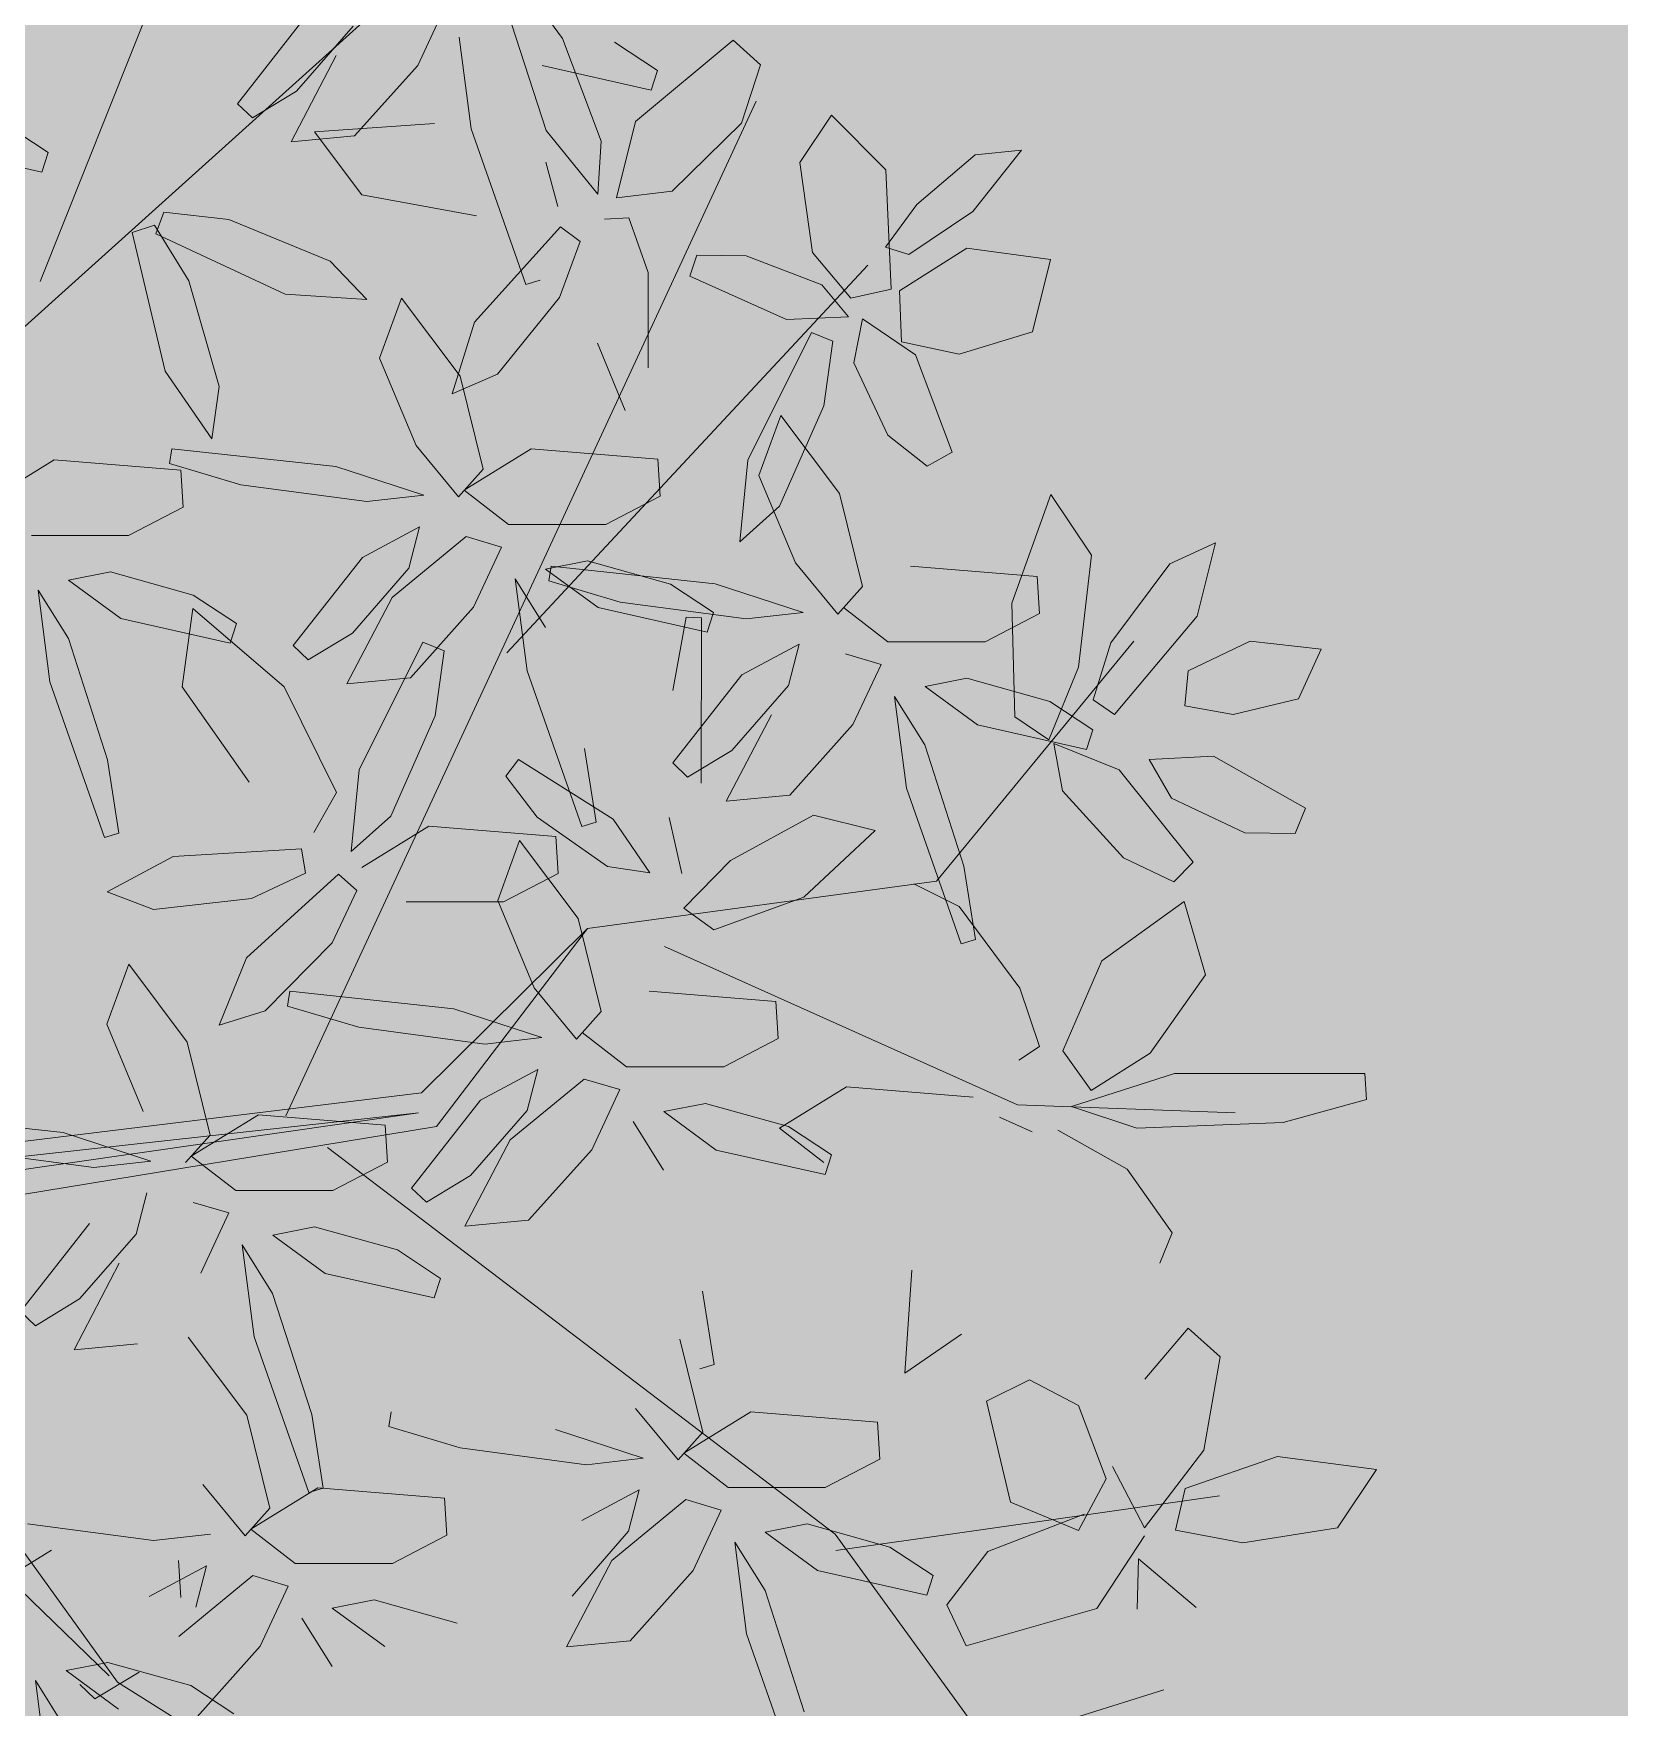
# Model space of a CAD drawing. Header units: inches. Extents: x 218980 to 233865, y 587194 to 599270.
# Drawn here: x 219135.825 to 219140.528, y 587364.848 to 587369.812 of the extents above; entities that cross this region are included whole.
import ezdxf

# ---------------------------------------------------------------- set-up
doc = ezdxf.new("R2010")
doc.units = ezdxf.units.IN
doc.header["$MEASUREMENT"] = 0
doc.linetypes.add('01', pattern=[0])
doc.layers.get('0').update_dxf_attribs({"lineweight": 0})
doc.layers.add('Open Space Within Settlement Passive', color=7, linetype='01', lineweight=0, true_color=0xcbe279)
doc.layers.add('Proposed Urban Design', color=250, linetype='Continuous', lineweight=0)

# ---------------------------------------------------------------- blocks, each defined once
blk = doc.blocks.new('tree2')
at = {"color": 44}
for p, q in [((325198.4207, 3048395.6779), (325198.9797, 3048397.0774)), ((325197.5754, 3048394.8242), (325199.687, 3048396.7258)), ((325199.1493, 3048393.2041), (325200.5444, 3048396.2131)), ((325199.8049, 3048394.5767), (325200.8758, 3048395.7266)), ((325201.0785, 3048393.8998), (325201.6643, 3048394.6112)), ((325200.044, 3048393.7599), (325201.0785, 3048393.8998)), ((325199.5519, 3048393.2718), (325200.044, 3048393.7599)), ((325199.5967, 3048393.1727), (325200.044, 3048393.7599)), ((325200.2725, 3048393.7058), (325201.3189, 3048393.2363)), ((325197.6286, 3048393.0376), (325199.5519, 3048393.2718)), ((325197.5858, 3048392.9323), (325199.5429, 3048393.2131)), ((325199.5429, 3048393.2131), (325197.6089, 3048392.9998)), ((325197.6873, 3048392.8592), (325199.5967, 3048393.1727)), ((325199.2727, 3048393.1101), (325200.7782, 3048391.9633)), ((325197.6873, 3048392.8592), (325198.6503, 3048391.525)), ((325197.4447, 3048392.6847), (325198.6256, 3048391.5438)), ((325200.7804, 3048391.9149), (325201.9184, 3048392.0776)), ((325200.7782, 3048391.9633), (325201.5399, 3048390.9151)), ((325198.6503, 3048391.525), (325199.7052, 3048390.8618)), ((325199.7052, 3048390.8618), (325201.7527, 3048391.5018))]:
    blk.add_line(p, q, dxfattribs=at)
at = {"color": 62}
for p, q in [((325199.9214, 3048396.1261), (325199.7909, 3048396.5285)), ((325199.8547, 3048396.5551), (325199.97, 3048396.3989)), ((325199.6637, 3048396.4027), (325199.6989, 3048396.1308)), ((325199.97, 3048396.3989), (325200.0842, 3048396.0944)), ((325200.2518, 3048396.3036), (325200.1238, 3048396.3879)), ((325200.1861, 3048396.1528), (325200.4757, 3048396.3939)), ((325200.4757, 3048396.3939), (325200.5575, 3048396.3205)), ((325199.9093, 3048396.318), (325200.2331, 3048396.2454)), ((325200.5575, 3048396.3205), (325200.501, 3048396.1471)), ((325200.2331, 3048396.2454), (325200.2518, 3048396.3036)), ((325200.6737, 3048396.0304), (325200.7679, 3048396.1707)), ((325200.7679, 3048396.1707), (325200.9286, 3048396.0086)), ((325199.6989, 3048396.1308), (325199.8611, 3048395.6688)), ((325200.0748, 3048395.9373), (325199.9214, 3048396.1261)), ((325200.13, 3048395.9259), (325200.1861, 3048396.1528)), ((325200.501, 3048396.1471), (325200.2952, 3048395.9455)), ((325200.0842, 3048396.0944), (325200.0748, 3048395.9373)), ((325201.1868, 3048395.8855), (325201.3311, 3048396.067)), ((325201.3311, 3048396.067), (325201.1936, 3048396.054)), ((325199.9559, 3048395.9004), (325199.9208, 3048396.0315)), ((325200.7113, 3048395.7635), (325200.6737, 3048396.0304)), ((325201.1936, 3048396.054), (325201.0207, 3048395.9059)), ((325200.9286, 3048396.0086), (325200.9441, 3048395.6551)), ((325199.3744, 3048395.9347), (325199.7145, 3048395.8724)), ((325200.2952, 3048395.9455), (325200.13, 3048395.9259)), ((325200.094, 3048395.863), (325200.1671, 3048395.8663)), ((325200.1671, 3048395.8663), (325200.2235, 3048395.7046)), ((325201.0207, 3048395.9059), (325200.9276, 3048395.7793)), ((325200.9966, 3048395.7577), (325201.1868, 3048395.8855)), ((325199.7087, 3048395.5569), (325199.9638, 3048395.8397)), ((325199.9638, 3048395.8397), (325200.0226, 3048395.7961)), ((325200.0226, 3048395.7961), (325199.961, 3048395.6307)), ((325200.9276, 3048395.7793), (325200.9966, 3048395.7577)), ((325200.9692, 3048395.6498), (325201.1684, 3048395.7771)), ((325201.1684, 3048395.7771), (325201.4167, 3048395.7433)), ((325199.2812, 3048395.7381), (325199.3899, 3048395.6243)), ((325200.3478, 3048395.6938), (325200.3682, 3048395.7557)), ((325200.3682, 3048395.7557), (325200.5143, 3048395.7537)), ((325200.5143, 3048395.7537), (325200.7393, 3048395.6681)), ((325200.8248, 3048395.6289), (325200.7113, 3048395.7635)), ((325201.4167, 3048395.7433), (325201.3641, 3048395.5291)), ((325199.8611, 3048395.6688), (325199.9039, 3048395.6817)), ((325200.2235, 3048395.7046), (325200.2237, 3048395.4216)), ((325200.634, 3048395.5655), (325200.3478, 3048395.6938)), ((325200.7393, 3048395.6681), (325200.8182, 3048395.5735)), ((325199.3899, 3048395.6243), (325199.1472, 3048395.6405)), ((325199.4927, 3048395.6285), (325199.4277, 3048395.4506)), ((325199.6664, 3048395.397), (325199.4927, 3048395.6285)), ((325199.961, 3048395.6307), (325199.7769, 3048395.4034)), ((325200.9441, 3048395.6551), (325200.8248, 3048395.6289)), ((325200.9753, 3048395.4989), (325200.9692, 3048395.6498)), ((325200.8182, 3048395.5735), (325200.634, 3048395.5655)), ((325199.6424, 3048395.3449), (325199.7087, 3048395.5569)), ((325200.519, 3048395.1483), (325200.7079, 3048395.5269)), ((325200.7079, 3048395.5269), (325200.7719, 3048395.5012)), ((325200.8343, 3048395.4363), (325200.86, 3048395.5673)), ((325200.86, 3048395.5673), (325201.0162, 3048395.46)), ((325201.3641, 3048395.5291), (325201.1464, 3048395.4626)), ((325200.156, 3048395.2956), (325200.074, 3048395.495)), ((325200.7719, 3048395.5012), (325200.7448, 3048395.309)), ((325201.1464, 3048395.4626), (325200.9753, 3048395.4989)), ((325199.4277, 3048395.4506), (325199.5358, 3048395.1918)), ((325200.9349, 3048395.2227), (325200.8343, 3048395.4363)), ((325201.0162, 3048395.46), (325201.1258, 3048395.1714)), ((325199.7769, 3048395.4034), (325199.6424, 3048395.3449)), ((325199.7348, 3048395.1216), (325199.6664, 3048395.397)), ((325200.6176, 3048395.2806), (325200.5526, 3048395.1027)), ((325200.7448, 3048395.309), (325200.6129, 3048395.0116)), ((325200.7914, 3048395.0491), (325200.6176, 3048395.2806)), ((325201.0509, 3048395.1304), (325200.9349, 3048395.2227)), ((325199.298, 3048395.1297), (325198.8112, 3048395.1821)), ((325199.5358, 3048395.1918), (325199.6615, 3048395.0399)), ((325199.6784, 3048395.0594), (325199.8773, 3048395.182)), ((325199.8773, 3048395.182), (325200.253, 3048395.151)), ((325201.1258, 3048395.1714), (325201.0509, 3048395.1304)), ((325198.8044, 3048395.1379), (325199.0159, 3048395.075)), ((325199.5586, 3048395.0445), (325199.298, 3048395.1297)), ((325199.6615, 3048395.0399), (325199.7348, 3048395.1216)), ((325200.253, 3048395.151), (325200.2599, 3048395.0414)), ((325200.4962, 3048394.9062), (325200.519, 3048395.1483)), ((325198.8381, 3048395.1183), (325198.845, 3048395.0087)), ((325199.0159, 3048395.075), (325199.3898, 3048395.0252)), ((325200.5526, 3048395.1027), (325200.6608, 3048394.8438)), ((325199.3898, 3048395.0252), (325199.5586, 3048395.0445)), ((325199.81, 3048394.9576), (325199.6784, 3048395.0594)), ((325200.2599, 3048395.0414), (325200.0981, 3048394.9572)), ((325201.3023, 3048394.724), (325201.4178, 3048395.0463)), ((325201.4178, 3048395.0463), (325201.5384, 3048394.866)), ((325198.845, 3048395.0087), (325198.6833, 3048394.9245)), ((325200.6129, 3048395.0116), (325200.4962, 3048394.9062)), ((325199.5463, 3048394.9502), (325199.3765, 3048394.8592)), ((325199.5147, 3048394.8277), (325199.5463, 3048394.9502)), ((325200.0981, 3048394.9572), (325199.81, 3048394.9576)), ((325199.6842, 3048394.9216), (325199.4649, 3048394.7414)), ((325199.7894, 3048394.8906), (325199.6842, 3048394.9216)), ((325199.7064, 3048394.7118), (325199.7894, 3048394.8906)), ((325201.771, 3048394.8411), (325201.9064, 3048394.9026)), ((325201.9064, 3048394.9026), (325201.8522, 3048394.6858)), ((325199.3765, 3048394.8592), (325199.1717, 3048394.5982)), ((325199.3473, 3048394.6355), (325199.5147, 3048394.8277)), ((325200.0441, 3048394.8493), (325199.92, 3048394.8252)), ((325199.92, 3048394.8252), (325200.0752, 3048394.711)), ((325199.9361, 3048394.8341), (325199.9293, 3048394.79)), ((325200.4229, 3048394.7817), (325199.9361, 3048394.8341)), ((325200.2897, 3048394.7809), (325200.0441, 3048394.8493)), ((325201.0023, 3048394.834), (325201.3779, 3048394.8031)), ((325201.5384, 3048394.866), (325201.5002, 3048394.5348)), ((325201.5958, 3048394.6068), (325201.771, 3048394.8411)), ((325198.5051, 3048394.7925), (325198.6603, 3048394.6783)), ((325198.8748, 3048394.7482), (325198.6292, 3048394.8166)), ((325199.8296, 3048394.7958), (325199.8648, 3048394.5238)), ((325199.9196, 3048394.6516), (325199.8296, 3048394.7958)), ((325199.9293, 3048394.79), (325200.1408, 3048394.7271)), ((325200.4177, 3048394.6966), (325200.2897, 3048394.7809)), ((325200.6836, 3048394.6965), (325200.4229, 3048394.7817)), ((325201.3779, 3048394.8031), (325201.3848, 3048394.6934)), ((325199.0028, 3048394.6639), (325198.8748, 3048394.7482)), ((325199.4649, 3048394.7414), (325199.3307, 3048394.485)), ((325200.1408, 3048394.7271), (325200.5147, 3048394.6773)), ((325198.6603, 3048394.6783), (325198.9841, 3048394.6057)), ((325198.8736, 3048394.7081), (325198.8422, 3048394.4764)), ((325199.1445, 3048394.476), (325198.8736, 3048394.7081)), ((325199.5193, 3048394.5028), (325199.7064, 3048394.7118)), ((325200.0752, 3048394.711), (325200.3989, 3048394.6384)), ((325200.3371, 3048394.6824), (325200.2969, 3048394.4654)), ((325200.3817, 3048394.6803), (325200.3371, 3048394.6824)), ((325200.3989, 3048394.6384), (325200.4177, 3048394.6966)), ((325200.5147, 3048394.6773), (325200.6836, 3048394.6965)), ((325201.3848, 3048394.6934), (325201.2231, 3048394.6093)), ((325201.8522, 3048394.6858), (325201.6071, 3048394.394)), ((325198.9841, 3048394.6057), (325199.0028, 3048394.6639)), ((325199.2161, 3048394.5562), (325199.3473, 3048394.6355)), ((325199.1717, 3048394.5982), (325199.2161, 3048394.5562)), ((325199.3665, 3048394.2297), (325199.5554, 3048394.6082)), ((325199.5554, 3048394.6082), (325199.6195, 3048394.5825)), ((325199.6195, 3048394.5825), (325199.5924, 3048394.3903)), ((325201.5433, 3048394.4375), (325201.5958, 3048394.6068)), ((325201.825, 3048394.5236), (325202.009, 3048394.6113)), ((325202.009, 3048394.6113), (325202.2192, 3048394.5877)), ((325202.2192, 3048394.5877), (325202.1525, 3048394.44)), ((325198.4499, 3048394.4911), (325198.6121, 3048394.0291)), ((325198.8422, 3048394.4764), (325199.0411, 3048394.1937)), ((325199.2998, 3048394.1626), (325199.1445, 3048394.476)), ((325199.3307, 3048394.485), (325199.5193, 3048394.5028)), ((325199.8648, 3048394.5238), (325200.0269, 3048394.0618)), ((325200.5014, 3048394.5113), (325200.2966, 3048394.2502)), ((325201.8152, 3048394.4195), (325201.825, 3048394.5236)), ((325201.6071, 3048394.394), (325201.5433, 3048394.4375)), ((325202.1525, 3048394.44), (325201.9587, 3048394.3943)), ((325199.5924, 3048394.3903), (325199.4605, 3048394.093)), ((325201.9587, 3048394.3943), (325201.8152, 3048394.4195)), ((325200.0697, 3048394.0747), (325200.0355, 3048394.2927)), ((325199.3437, 3048393.9875), (325199.3665, 3048394.2297)), ((325199.8391, 3048394.2602), (325199.8021, 3048394.2116)), ((325200.1203, 3048394.0841), (325199.8391, 3048394.2602)), ((325200.2966, 3048394.2502), (325200.341, 3048394.2083)), ((325201.7096, 3048394.2606), (325201.8999, 3048394.2709)), ((325201.8999, 3048394.2709), (325202.1733, 3048394.116)), ((325199.8021, 3048394.2116), (325199.8947, 3048394.0895)), ((325199.233, 3048394.0445), (325199.2998, 3048394.1626)), ((325199.4605, 3048394.093), (325199.3437, 3048393.9875)), ((325199.8947, 3048394.0895), (325200.1036, 3048393.9433)), ((325202.1733, 3048394.116), (325202.1427, 3048394.0407)), ((325198.6121, 3048394.0291), (325198.6548, 3048394.042)), ((325199.3751, 3048393.9407), (325199.574, 3048394.0633)), ((325199.574, 3048394.0633), (325199.9497, 3048394.0323)), ((325199.9497, 3048394.0323), (325199.9566, 3048393.9227)), ((325200.0269, 3048394.0618), (325200.0697, 3048394.0747)), ((325202.1427, 3048394.0407), (325201.993, 3048394.0426)), ((325198.8159, 3048393.9726), (325199.1961, 3048393.9956)), ((325199.1961, 3048393.9956), (325199.2074, 3048393.9233)), ((325199.8428, 3048394.02), (325199.7778, 3048393.8421)), ((325200.0165, 3048393.7886), (325199.8428, 3048394.02)), ((325198.6201, 3048393.8678), (325198.8159, 3048393.9726)), ((325199.0332, 3048393.6725), (325199.3054, 3048393.921)), ((325199.2074, 3048393.9233), (325199.0477, 3048393.8485)), ((325199.3054, 3048393.921), (325199.3598, 3048393.8721)), ((325199.9566, 3048393.9227), (325199.7948, 3048393.8385)), ((325198.757, 3048393.8153), (325198.6201, 3048393.8678)), ((325199.0477, 3048393.8485), (325198.757, 3048393.8153)), ((325199.3598, 3048393.8721), (325199.2867, 3048393.7173)), ((325199.7948, 3048393.8385), (325199.5067, 3048393.8389)), ((325199.2867, 3048393.7173), (325199.0885, 3048393.5153)), ((325198.6835, 3048393.6538), (325198.6185, 3048393.4759)), ((325198.8572, 3048393.4223), (325198.6835, 3048393.6538)), ((325198.9519, 3048393.4727), (325199.0332, 3048393.6725)), ((325199.1612, 3048393.5736), (325199.1544, 3048393.5294)), ((325199.6481, 3048393.5212), (325199.1612, 3048393.5736)), ((325199.0885, 3048393.5153), (325198.9519, 3048393.4727)), ((325199.1544, 3048393.5294), (325199.366, 3048393.4666)), ((325198.6185, 3048393.4759), (325198.7266, 3048393.2171)), ((325199.366, 3048393.4666), (325199.7399, 3048393.4167)), ((325198.9256, 3048393.1469), (325198.8572, 3048393.4223)), ((325198.4888, 3048393.155), (325198.0019, 3048393.2074)), ((325198.8691, 3048393.0847), (325199.0681, 3048393.2073)), ((325199.0681, 3048393.2073), (325199.4438, 3048393.1763)), ((325198.7494, 3048393.0698), (325198.4888, 3048393.155)), ((325198.8523, 3048393.0652), (325198.9256, 3048393.1469)), ((325199.4438, 3048393.1763), (325199.4507, 3048393.0667)), ((325198.2067, 3048393.1003), (325198.5806, 3048393.0505)), ((325198.5806, 3048393.0505), (325198.7494, 3048393.0698)), ((325199.0008, 3048392.9829), (325198.8691, 3048393.0847)), ((325199.4507, 3048393.0667), (325199.2889, 3048392.9825)), ((325198.7055, 3048392.8531), (325198.7371, 3048392.9755)), ((325198.9802, 3048392.9159), (325198.875, 3048392.9469)), ((325199.2889, 3048392.9825), (325199.0008, 3048392.9829)), ((325198.8972, 3048392.7371), (325198.9802, 3048392.9159)), ((325199.2349, 3048392.8746), (325199.1107, 3048392.8505)), ((325199.0204, 3048392.8211), (325199.0556, 3048392.5491)), ((325199.1104, 3048392.6769), (325199.0204, 3048392.8211))]:
    blk.add_line(p, q, dxfattribs=at)
at = {"color": 60}
for p, q in [((325199.2106, 3048396.4662), (325199.0058, 3048396.2051)), ((325199.5405, 3048396.3188), (325199.6236, 3048396.4976)), ((325199.1814, 3048396.2424), (325199.3488, 3048396.4347)), ((325199.2991, 3048396.3483), (325199.1649, 3048396.0919)), ((325199.3534, 3048396.1098), (325199.5405, 3048396.3188)), ((325199.0502, 3048396.1632), (325199.1814, 3048396.2424)), ((325199.0058, 3048396.2051), (325199.0502, 3048396.1632)), ((325198.445, 3048396.0604), (325198.317, 3048396.1448)), ((325199.5904, 3048396.1463), (325199.2345, 3048396.1221)), ((325199.2345, 3048396.1221), (325199.3744, 3048395.9347)), ((325198.1025, 3048396.0749), (325198.4262, 3048396.0023)), ((325199.1649, 3048396.0919), (325199.3534, 3048396.1098)), ((325198.4262, 3048396.0023), (325198.445, 3048396.0604)), ((325198.7636, 3048395.8188), (325198.7875, 3048395.8836)), ((325198.7875, 3048395.8836), (325198.9804, 3048395.8618)), ((325198.6942, 3048395.8233), (325198.7599, 3048395.8446)), ((325198.7919, 3048395.4117), (325198.6942, 3048395.8233)), ((325198.7599, 3048395.8446), (325198.8622, 3048395.6797)), ((325199.1472, 3048395.6405), (325198.7636, 3048395.8188)), ((325198.9804, 3048395.8618), (325199.2812, 3048395.7381)), ((325198.8622, 3048395.6797), (325198.9516, 3048395.3669)), ((325198.9296, 3048395.2112), (325198.7919, 3048395.4117)), ((325198.9516, 3048395.3669), (325198.9296, 3048395.2112)), ((325198.8112, 3048395.1821), (325198.8044, 3048395.1379)), ((325198.2635, 3048395.0267), (325198.4625, 3048395.1492)), ((325198.4625, 3048395.1492), (325198.8381, 3048395.1183)), ((325198.6833, 3048394.9245), (325198.3951, 3048394.9249)), ((325198.6292, 3048394.8166), (325198.5051, 3048394.7925)), ((325198.4147, 3048394.763), (325198.4499, 3048394.4911)), ((325198.5047, 3048394.6189), (325198.4147, 3048394.763)), ((325198.6206, 3048394.26), (325198.5047, 3048394.6189)), ((325198.6548, 3048394.042), (325198.6206, 3048394.26))]:
    blk.add_line(p, q, dxfattribs=at)
at = {"color": 64}
for p, q in [((325200.8597, 3048394.7736), (325200.7914, 3048395.0491)), ((325200.6608, 3048394.8438), (325200.7865, 3048394.6919)), ((325200.7865, 3048394.6919), (325200.8597, 3048394.7736)), ((325201.3108, 3048394.3874), (325201.3023, 3048394.724)), ((325200.381, 3048394.1906), (325200.3817, 3048394.6803)), ((325200.935, 3048394.6097), (325200.8033, 3048394.7115)), ((325200.6713, 3048394.6023), (325200.5014, 3048394.5113)), ((325200.6396, 3048394.4798), (325200.6713, 3048394.6023)), ((325201.2231, 3048394.6093), (325200.935, 3048394.6097)), ((325200.9144, 3048394.5427), (325200.8091, 3048394.5737)), ((325200.8313, 3048394.3639), (325200.9144, 3048394.5427)), ((325201.5002, 3048394.5348), (325201.412, 3048394.3193)), ((325200.4722, 3048394.2875), (325200.6396, 3048394.4798)), ((325201.169, 3048394.5014), (325201.0449, 3048394.4773)), ((325201.0449, 3048394.4773), (325201.2001, 3048394.3631)), ((325201.4146, 3048394.433), (325201.169, 3048394.5014)), ((325200.9545, 3048394.4478), (325200.9897, 3048394.1759)), ((325201.0445, 3048394.3037), (325200.9545, 3048394.4478)), ((325201.5426, 3048394.3486), (325201.4146, 3048394.433)), ((325200.5899, 3048394.3934), (325200.4557, 3048394.137)), ((325201.412, 3048394.3193), (325201.3108, 3048394.3874)), ((325200.6442, 3048394.1549), (325200.8313, 3048394.3639)), ((325201.2001, 3048394.3631), (325201.5239, 3048394.2905)), ((325201.5239, 3048394.2905), (325201.5426, 3048394.3486)), ((325200.341, 3048394.2083), (325200.4722, 3048394.2875)), ((325201.1604, 3048393.9447), (325201.0445, 3048394.3037)), ((325201.4267, 3048394.308), (325201.6209, 3048394.23)), ((325201.4524, 3048394.1679), (325201.4267, 3048394.308)), ((325201.6209, 3048394.23), (325201.8401, 3048393.9559)), ((325201.7757, 3048394.1458), (325201.7096, 3048394.2606)), ((325200.4557, 3048394.137), (325200.6442, 3048394.1549)), ((325200.9897, 3048394.1759), (325201.1519, 3048393.7139)), ((325201.6337, 3048393.969), (325201.4524, 3048394.1679)), ((325201.993, 3048394.0426), (325201.7757, 3048394.1458)), ((325200.2287, 3048393.9248), (325200.1203, 3048394.0841)), ((325200.2867, 3048394.0883), (325200.3237, 3048393.9225)), ((325200.7138, 3048394.0955), (325200.4678, 3048393.9607)), ((325200.8975, 3048394.0496), (325200.7138, 3048394.0955)), ((325200.6857, 3048393.8524), (325200.8975, 3048394.0496)), ((325200.1036, 3048393.9433), (325200.2287, 3048393.9248)), ((325200.4678, 3048393.9607), (325200.33, 3048393.8197)), ((325201.1947, 3048393.7267), (325201.1604, 3048393.9447)), ((325201.7828, 3048393.8982), (325201.6337, 3048393.969)), ((325201.8401, 3048393.9559), (325201.7828, 3048393.8982)), ((325201.1462, 3048393.8243), (325201.012, 3048393.8915)), ((325199.7778, 3048393.8421), (325199.8859, 3048393.5833)), ((325200.4189, 3048393.7554), (325200.6857, 3048393.8524)), ((325201.569, 3048393.6634), (325201.8134, 3048393.8392)), ((325201.8134, 3048393.8392), (325201.8766, 3048393.6217)), ((325200.0849, 3048393.5131), (325200.0165, 3048393.7886)), ((325200.33, 3048393.8197), (325200.4189, 3048393.7554)), ((325201.3262, 3048393.582), (325201.1462, 3048393.8243)), ((325201.1519, 3048393.7139), (325201.1947, 3048393.7267)), ((325201.4531, 3048393.3967), (325201.569, 3048393.6634)), ((325199.8859, 3048393.5833), (325200.0116, 3048393.4314)), ((325201.8766, 3048393.6217), (325201.7122, 3048393.3893)), ((325200.2274, 3048393.5735), (325200.603, 3048393.5425)), ((325200.603, 3048393.5425), (325200.6099, 3048393.4329)), ((325201.384, 3048393.4099), (325201.3262, 3048393.582)), ((325199.9087, 3048393.436), (325199.6481, 3048393.5212)), ((325200.0116, 3048393.4314), (325200.0849, 3048393.5131)), ((325199.7399, 3048393.4167), (325199.9087, 3048393.436)), ((325200.1601, 3048393.3491), (325200.0284, 3048393.4509)), ((325200.6099, 3048393.4329), (325200.4482, 3048393.3488)), ((325201.3235, 3048393.3687), (325201.384, 3048393.4099)), ((325201.5371, 3048393.2788), (325201.4531, 3048393.3967)), ((325201.7122, 3048393.3893), (325201.5371, 3048393.2788)), ((325199.8964, 3048393.3417), (325199.7265, 3048393.2508)), ((325199.8648, 3048393.2193), (325199.8964, 3048393.3417)), ((325200.4482, 3048393.3488), (325200.1601, 3048393.3491)), ((325200.0342, 3048393.3131), (325199.815, 3048393.1329)), ((325200.1395, 3048393.2821), (325200.0342, 3048393.3131)), ((325200.6134, 3048393.1672), (325200.8124, 3048393.2897)), ((325200.8124, 3048393.2897), (325201.188, 3048393.2588)), ((325201.4795, 3048393.2314), (325201.7847, 3048393.3297)), ((325201.7847, 3048393.3297), (325202.3489, 3048393.3298)), ((325202.3489, 3048393.3298), (325202.3541, 3048393.2527)), ((325199.7265, 3048393.2508), (325199.5217, 3048392.9897)), ((325200.0565, 3048393.1033), (325200.1395, 3048393.2821)), ((325200.3942, 3048393.2409), (325200.27, 3048393.2167)), ((325200.6398, 3048393.1725), (325200.3942, 3048393.2409)), ((325201.3189, 3048393.2363), (325201.9641, 3048393.2128)), ((325202.3541, 3048393.2527), (325202.1067, 3048393.1838)), ((325199.6974, 3048393.027), (325199.8648, 3048393.2193)), ((325200.2697, 3048393.0431), (325200.1796, 3048393.1873)), ((325200.27, 3048393.2167), (325200.4252, 3048393.1025)), ((325201.2658, 3048393.1995), (325201.3623, 3048393.1564)), ((325201.6729, 3048393.1672), (325201.4795, 3048393.2314)), ((325200.7451, 3048393.0654), (325200.6134, 3048393.1672)), ((325200.7677, 3048393.0881), (325200.6398, 3048393.1725)), ((325201.6447, 3048393.0459), (325201.4384, 3048393.1617)), ((325202.1067, 3048393.1838), (325201.6729, 3048393.1672)), ((325199.815, 3048393.1329), (325199.6808, 3048392.8765)), ((325199.8693, 3048392.8944), (325200.0565, 3048393.1033)), ((325200.4252, 3048393.1025), (325200.749, 3048393.03)), ((325200.749, 3048393.03), (325200.7677, 3048393.0881)), ((325201.7778, 3048392.8571), (325201.6447, 3048393.0459)), ((325199.5217, 3048392.9897), (325199.5662, 3048392.9478)), ((325199.5662, 3048392.9478), (325199.6974, 3048393.027)), ((325199.6808, 3048392.8765), (325199.8693, 3048392.8944)), ((325198.5673, 3048392.8845), (325198.3625, 3048392.6235)), ((325198.5381, 3048392.6608), (325198.7055, 3048392.8531)), ((325199.1107, 3048392.8505), (325199.2659, 3048392.7363)), ((325199.4805, 3048392.8063), (325199.2349, 3048392.8746)), ((325201.7414, 3048392.7668), (325201.7778, 3048392.8571)), ((325199.6085, 3048392.7219), (325199.4805, 3048392.8063)), ((325198.6557, 3048392.7667), (325198.5215, 3048392.5103)), ((325199.2659, 3048392.7363), (325199.5897, 3048392.6638)), ((325199.5897, 3048392.6638), (325199.6085, 3048392.7219)), ((325198.4069, 3048392.5816), (325198.5381, 3048392.6608)), ((325199.2263, 3048392.318), (325199.1104, 3048392.6769)), ((325198.3625, 3048392.6235), (325198.4069, 3048392.5816)), ((325199.0339, 3048392.3161), (325198.8601, 3048392.5476)), ((325199.0556, 3048392.5491), (325199.2177, 3048392.0871)), ((325201.6967, 3048392.4235), (325201.8255, 3048392.5739)), ((325201.8255, 3048392.5739), (325201.9198, 3048392.4893)), ((325198.5215, 3048392.5103), (325198.71, 3048392.5281)), ((325201.9198, 3048392.4893), (325201.8715, 3048392.2123)), ((325201.3543, 3048392.4214), (325201.4999, 3048392.3447)), ((325199.1022, 3048392.0407), (325199.0339, 3048392.3161)), ((325199.2605, 3048392.1), (325199.2263, 3048392.318)), ((325199.4622, 3048392.3264), (325199.4554, 3048392.2823)), ((325199.4554, 3048392.2823), (325199.6669, 3048392.2194)), ((325199.6669, 3048392.2194), (325200.0408, 3048392.1695)), ((325201.8166, 3048392.0991), (325202.0897, 3048392.194)), ((325202.0897, 3048392.194), (325202.3841, 3048392.1549)), ((325202.3841, 3048392.1549), (325202.2685, 3048391.9819)), ((325198.9033, 3048392.1108), (325199.029, 3048391.959)), ((325199.0458, 3048391.9785), (325199.2448, 3048392.101)), ((325199.2177, 3048392.0871), (325199.2605, 3048392.1)), ((325199.2448, 3048392.101), (325199.6204, 3048392.0701)), ((325199.6204, 3048392.0701), (325199.6273, 3048391.9605)), ((325198.3833, 3048391.9941), (325198.7572, 3048391.9443)), ((325199.029, 3048391.959), (325199.1022, 3048392.0407)), ((325198.7572, 3048391.9443), (325198.9261, 3048391.9635)), ((325199.1775, 3048391.8767), (325199.0458, 3048391.9785)), ((325199.6273, 3048391.9605), (325199.4656, 3048391.8763)), ((325202.2685, 3048391.9819), (325201.9874, 3048391.9375)), ((325198.2562, 3048391.7934), (325198.4551, 3048391.9159)), ((325198.9138, 3048391.8693), (325198.7439, 3048391.7783)), ((325198.8308, 3048391.885), (325198.8377, 3048391.7754)), ((325198.8822, 3048391.7468), (325198.9138, 3048391.8693)), ((325199.4656, 3048391.8763), (325199.1775, 3048391.8767)), ((325199.0516, 3048391.8407), (325198.8324, 3048391.6604)), ((325199.1569, 3048391.8097), (325199.0516, 3048391.8407)), ((325199.0739, 3048391.6309), (325199.1569, 3048391.8097)), ((325199.4115, 3048391.7684), (325199.2874, 3048391.7443)), ((325199.6571, 3048391.7), (325199.4115, 3048391.7684)), ((325199.287, 3048391.5707), (325199.197, 3048391.7148)), ((325199.2874, 3048391.7443), (325199.4426, 3048391.6301)), ((325198.8867, 3048391.4219), (325199.0739, 3048391.6309)), ((325198.6219, 3048391.5833), (325198.4978, 3048391.5592)), ((325198.4978, 3048391.5592), (325198.653, 3048391.445)), ((325198.5835, 3048391.4753), (325198.7148, 3048391.5545)), ((325198.8675, 3048391.5149), (325198.6219, 3048391.5833)), ((325198.4074, 3048391.5297), (325198.4426, 3048391.2578)), ((325198.4974, 3048391.3856), (325198.4074, 3048391.5297)), ((325198.5391, 3048391.5172), (325198.5835, 3048391.4753)), ((325198.9955, 3048391.4306), (325198.8675, 3048391.5149))]:
    blk.add_line(p, q, dxfattribs=at)
at = {"color": 66}
for p, q in [((325200.9852, 3048392.4409), (325201.006, 3048392.7464)), ((325200.4198, 3048392.4662), (325200.3855, 3048392.6842)), ((325200.3858, 3048392.2659), (325200.3174, 3048392.5414)), ((325201.1528, 3048392.5568), (325200.9852, 3048392.4409)), ((325200.377, 3048392.4533), (325200.4198, 3048392.4662)), ((325201.227, 3048392.3575), (325201.3543, 3048392.4214)), ((325201.2984, 3048392.0581), (325201.227, 3048392.3575)), ((325201.4999, 3048392.3447), (325201.5822, 3048392.1276)), ((325200.1868, 3048392.3361), (325200.3125, 3048392.1842)), ((325200.3294, 3048392.2037), (325200.5283, 3048392.3263)), ((325200.5283, 3048392.3263), (325200.904, 3048392.2954)), ((325200.904, 3048392.2954), (325200.9109, 3048392.1857)), ((325200.2096, 3048392.1888), (325199.949, 3048392.274)), ((325200.3125, 3048392.1842), (325200.3858, 3048392.2659)), ((325200.461, 3048392.102), (325200.3294, 3048392.2037)), ((325201.8715, 3048392.2123), (325201.6959, 3048391.9827)), ((325200.0408, 3048392.1695), (325200.2096, 3048392.1888)), ((325200.9109, 3048392.1857), (325200.7492, 3048392.1016)), ((325201.6959, 3048391.9827), (325201.6004, 3048392.1644)), ((325200.1973, 3048392.0946), (325200.0275, 3048392.0036)), ((325200.1657, 3048391.9721), (325200.1973, 3048392.0946)), ((325200.7492, 3048392.1016), (325200.461, 3048392.102)), ((325201.5822, 3048392.1276), (325201.5, 3048391.9739)), ((325201.7877, 3048391.9752), (325201.8166, 3048392.0991)), ((325200.3352, 3048392.0659), (325200.1159, 3048391.8857)), ((325200.4404, 3048392.035), (325200.3352, 3048392.0659)), ((325201.5, 3048391.9739), (325201.2984, 3048392.0581)), ((325200.3574, 3048391.8561), (325200.4404, 3048392.035)), ((325201.231, 3048391.9116), (325201.5173, 3048392.0229)), ((325199.9983, 3048391.7798), (325200.1657, 3048391.9721)), ((325200.6951, 3048391.9937), (325200.571, 3048391.9695)), ((325200.571, 3048391.9695), (325200.7262, 3048391.8554)), ((325200.9407, 3048391.9253), (325200.6951, 3048391.9937)), ((325201.6953, 3048391.9589), (325201.5545, 3048391.7433)), ((325201.9874, 3048391.9375), (325201.7877, 3048391.9752)), ((325200.4806, 3048391.9401), (325200.5158, 3048391.6682)), ((325200.5706, 3048391.796), (325200.4806, 3048391.9401)), ((325201.0687, 3048391.8409), (325200.9407, 3048391.9253)), ((325201.1095, 3048391.7539), (325201.231, 3048391.9116)), ((325200.1159, 3048391.8857), (325199.9817, 3048391.6293)), ((325200.1703, 3048391.6472), (325200.3574, 3048391.8561)), ((325200.7262, 3048391.8554), (325201.0499, 3048391.7828)), ((325201.6739, 3048391.7412), (325201.6778, 3048391.8899)), ((325201.6778, 3048391.8899), (325201.849, 3048391.7463)), ((325200.6865, 3048391.437), (325200.5706, 3048391.796)), ((325201.0499, 3048391.7828), (325201.0687, 3048391.8409)), ((325201.1671, 3048391.6327), (325201.1095, 3048391.7539)), ((325201.5545, 3048391.7433), (325201.1671, 3048391.6327)), ((325199.9817, 3048391.6293), (325200.1703, 3048391.6472)), ((325200.5158, 3048391.6682), (325200.678, 3048391.2061))]:
    blk.add_line(p, q, dxfattribs=at)

msp = doc.modelspace()

# ---------------------------------------------------------------- hatches: boundary and pattern name
at = {"layer": 'Open Space Within Settlement Passive'}
h = msp.add_hatch(color=256, dxfattribs=at)
h.dxf.hatch_style = 1
edge = h.paths.add_edge_path()
edge.add_line((219140.1813, 587431.4932), (219143.0784, 587435.3559))
edge.add_line((219143.0784, 587435.3559), (219151.218, 587438.253))
edge.add_line((219151.218, 587438.253), (219159.3576, 587437.5632))
edge.add_line((219159.3576, 587437.5632), (219166.2556, 587437.0114))
edge.add_line((219166.2556, 587437.0114), (219169.4286, 587436.1837))
edge.add_line((219169.4286, 587436.1837), (219170.8082, 587435.08))
edge.add_line((219170.8082, 587435.08), (219170.9462, 587433.5625))
edge.add_line((219170.9462, 587433.5625), (219170.1184, 587432.183))
edge.add_line((219170.1184, 587432.183), (219173.6324, 587427.9175))
edge.add_line((219173.6324, 587427.9175), (219176.1502, 587431.8983))
edge.add_line((219176.1502, 587431.8983), (219176.6111, 587433.0469))
edge.add_spline(control_points=[(219176.6111, 587433.0469), (219176.3613, 587433.1191), (219175.6676, 587433.3195), (219174.1382, 587433.4716), (219172.0815, 587434.0898), (219171.3911, 587437.305), (219165.4199, 587437.5801), (219159.6056, 587438.2803), (219153.4487, 587438.9147), (219148.6198, 587438.209), (219145.1139, 587436.5719), (219141.5704, 587435.7533), (219137.4173, 587435.9902), (219133.079, 587433.239), (219127.956, 587431.3273), (219123.2153, 587429.6453), (219119.0486, 587426.1485), (219118.4458, 587422.5345), (219118.2646, 587420.3876)], knot_values=[1.689723, 1.689723, 1.689723, 1.689723, 2.465795, 3.84489, 6.409217, 8.035211, 12.713169, 20.89333, 27.373534, 30.788262, 35.429791, 38.892399, 41.604678, 47.675557, 53.577853, 58.134193, 62.766609, 68.949421, 68.949421, 68.949421, 68.949421], degree=3, periodic=0)
edge.add_arc((219113.1803, 587420.797), 5.1008, 329.1527, 355.3962, ccw=False)
edge.add_spline(control_points=[(219117.5595, 587418.1816), (219117.311, 587417.9981), (219117.0592, 587417.8148), (219115.6155, 587416.7779), (219114.3612, 587415.9315), (219113.0734, 587415.1182)], knot_values=[62.991537, 62.991537, 62.991537, 62.991537, 63.687297, 63.687297, 66.933803, 66.933803, 66.933803, 66.933803], degree=3, periodic=0)
edge.add_line((219113.0734, 587415.1182), (219108.8316, 587410.2457))
edge.add_line((219108.8316, 587410.2457), (219121.3858, 587418.3851))
edge.add_line((219121.3858, 587418.3851), (219131.043, 587423.2135))
edge.add_line((219131.043, 587423.2135), (219134.492, 587425.6967))
edge.add_line((219134.492, 587425.6967), (219140.1813, 587431.4932))
h.paths.add_polyline_path([(219167.2951, 587417.8975), (219173.6324, 587427.9175), (219170.1184, 587432.183), (219163.4964, 587430.1136), (219154.9429, 587426.8027), (219154.529, 587426.8027), (219150.3903, 587423.0779), (219146.6654, 587418.9392), (219143.3543, 587412.5933), (219140.8711, 587407.7648), (219135.2147, 587395.7627), (219132.4555, 587386.1058), (219131.9037, 587381.6912), (219131.076, 587374.3796), (219131.076, 587366.6541), (219131.9848, 587356.7714), (219166.1553, 587359.2846), (219162.8952, 587373.5746), (219158.7677, 587371.9078, -0.088747), (219150.1499, 587370.0999), (219140.8439, 587369.823), (219139.516, 587379.6903), (219140.486, 587385.3884), (219147.8816, 587387.207), (219154.8229, 587390.2764), (219147.9853, 587398.8492), (219158.4472, 587408.2903)])

# ---------------------------------------------------------------- block references
at = {"layer": 'Proposed Urban Design'}
msp.add_blockref('tree2', (-106062.5766, -2461026.601), dxfattribs=at)

doc.saveas('drawing.dxf')
